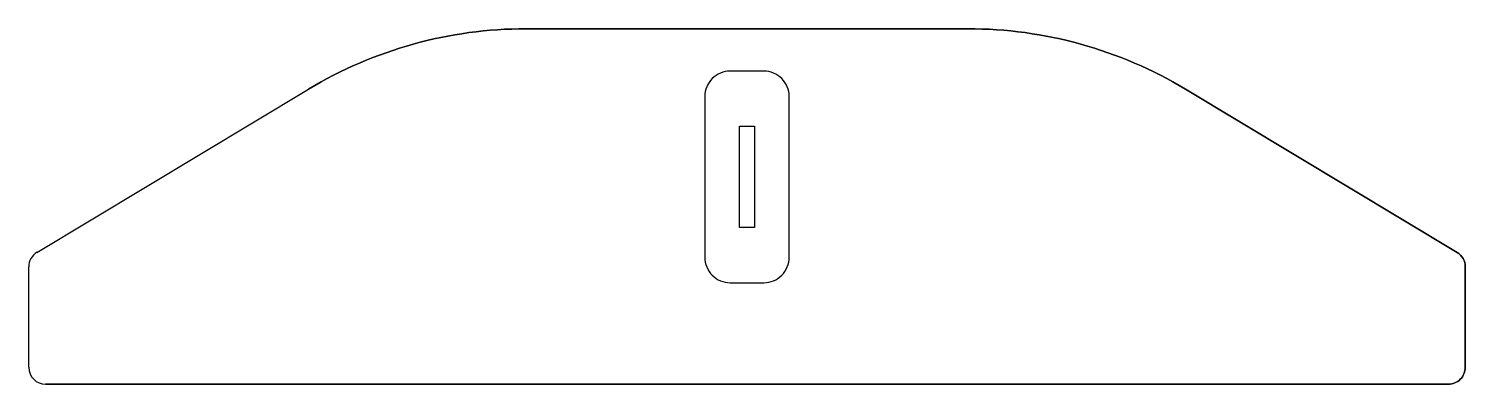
# Model space of a CAD drawing. Header units: inches. Extents: x -85 to 85, y -25 to 18.
import ezdxf

# ---------------------------------------------------------------- set-up
doc = ezdxf.new("R2010")
doc.units = ezdxf.units.IN
doc.header["$MEASUREMENT"] = 0
doc.layers.add('MODELSKETCH_VISIBLE', color=7, linetype='CONTINUOUS')

msp = doc.modelspace()

# ---------------------------------------------------------------- linework, layer by layer
at = {"layer": 'MODELSKETCH_VISIBLE'}
for p, q in [((-84.03, -8.92), (-51.88, 10.37)), ((-84.03, -8.92), (-51.88, 10.37)), ((-85, -22.5), (-85, -10.63)), ((-85, -22.5), (-85, -10.63))]:
    msp.add_line(p, q, dxfattribs=at)
for points in [[(51.88, 10.37), (84.03, -8.92), (51.88, 10.37, 0.135933), (26.15, 17.5), (-26.15, 17.5, 0.135933), (-51.88, 10.37, -0.135933), (-26.15, 17.5), (26.15, 17.5, -0.135933)], [(5, 9.5, 0.414214), (2, 12.5), (-2, 12.5, 0.414214), (-5, 9.5), (-5, -9.5, 0.414214), (-2, -12.5), (2, -12.5, 0.414214), (5, -9.5)], [(85, -22.5), (85, -10.63, 0.263447), (84.03, -8.92, -0.263447), (85, -10.63)], [(83, -24.5, 0.414214), (85, -22.5, -0.414214)]]:
    msp.add_lwpolyline(points, format="xyb", close=True, dxfattribs=at)
for points in [[(-0.89, 6), (0.88, 6), (0.88, -6), (-0.89, -6)], [(83, -24.5), (-83, -24.5)]]:
    msp.add_lwpolyline(points, close=True, dxfattribs=at)
for centre, start, end in [((-83, -10.63), 120.9638, 180), ((-83, -10.63), 120.9638, 180), ((-83, -22.5), 180, 270), ((-83, -22.5), 180, 270)]:
    msp.add_arc(centre, 2, start, end, dxfattribs=at)

doc.saveas('drawing.dxf')
